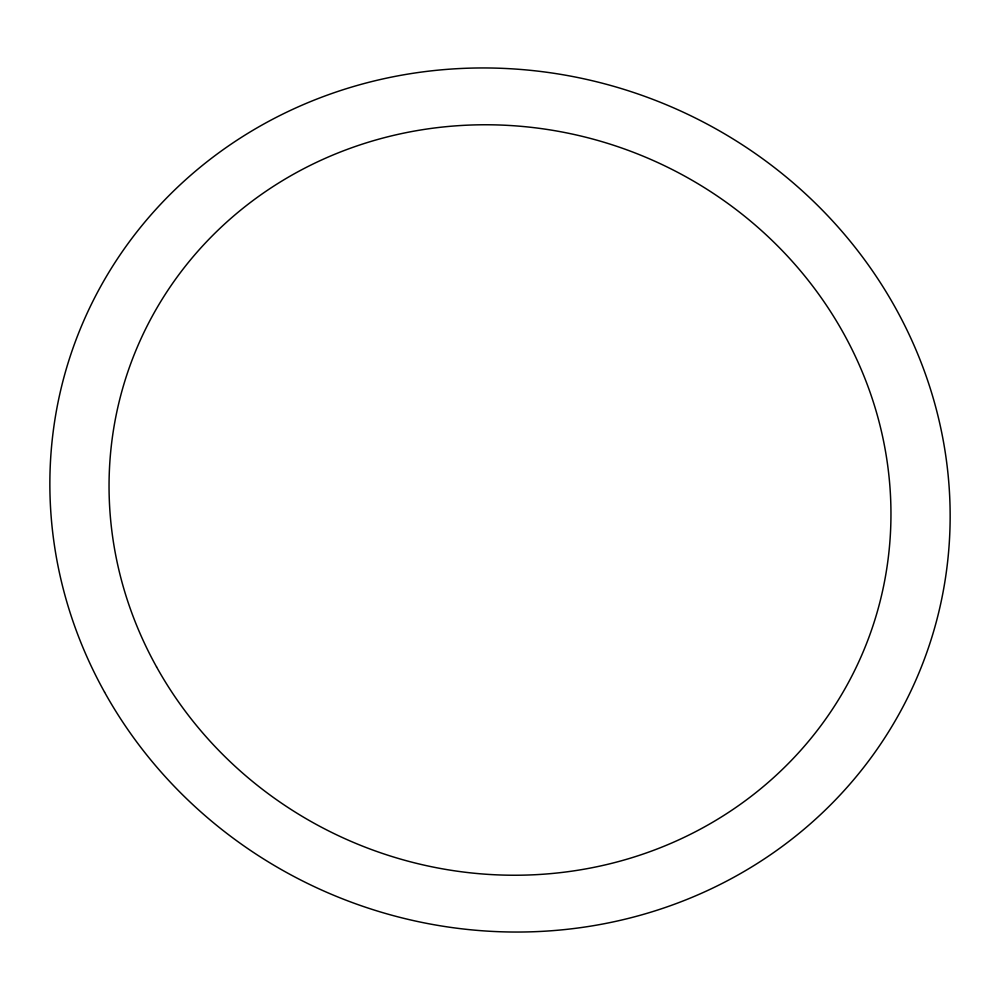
<?xml version="1.0" encoding="UTF-8"?>
<svg xmlns="http://www.w3.org/2000/svg" width="1000" height="1000" viewBox="0 0 1000 1000"><rect width="100%" height="100%" fill="white"/><g stroke="black" fill="none" stroke-linecap="round" stroke-linejoin="round"><path stroke-width="1.5" d="M104.575 692.175A453.237 428.8 21.1 0 0 884 739.013A453.237 428.8 21.1 0 0 511.438 68.8A453.237 428.8 21.1 0 0 104.575 692.175M156.562 666.912A393.65 372.425 21.1 0 0 833.512 707.588A393.65 372.425 21.1 0 0 509.925 125.5A393.65 372.425 21.1 0 0 156.562 666.912"/></g></svg>
